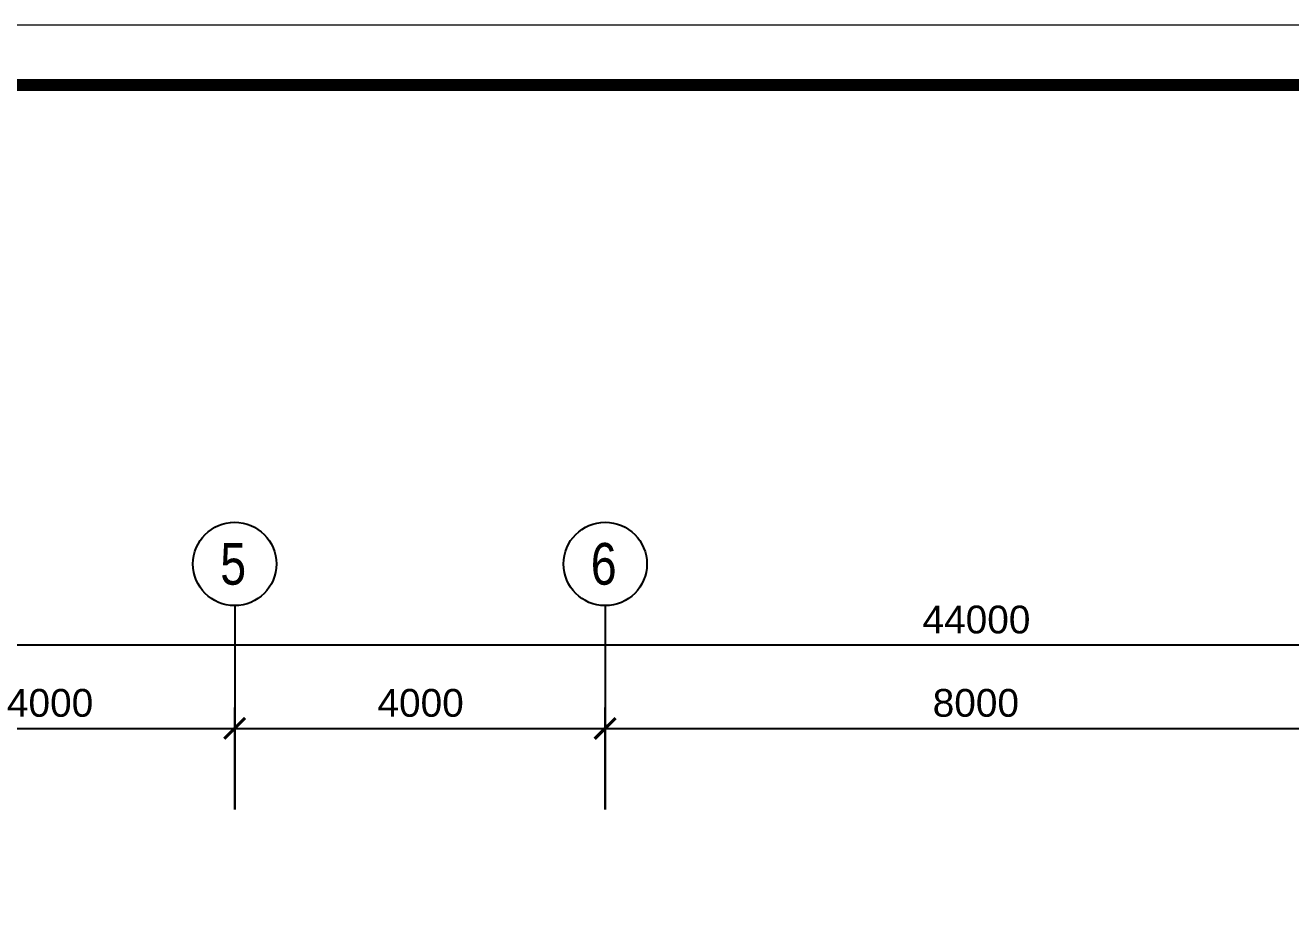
# Model space of a CAD drawing. Header units: millimetres. Extents: x 526420 to 928802, y 401925 to 509768.
# Drawn here: x 821761 to 835421, y 432054 to 441495 of the extents above; entities that cross this region are included whole.
import ezdxf

# ---------------------------------------------------------------- set-up
doc = ezdxf.new("R2010")
doc.units = ezdxf.units.MM
doc.header["$LTSCALE"] = 3000
doc.header["$MEASUREMENT"] = 0
doc.linetypes.add('CENTER', pattern=[2, 1.25, -0.25, 0.25, -0.25])
doc.layers.get('0').update_dxf_attribs({"linetype": 'CONTINUOUS'})
doc.layers.add('A', color=7, linetype='CONTINUOUS')
doc.styles.add('Arial', font='ARIAL.TTF')

msp = doc.modelspace()

# ---------------------------------------------------------------- linework, layer by layer
at = {"color": 0, "linetype": 'CENTER'}
for p, q in [((824021, 435229), (824021, 433029)), ((828021, 435229), (828021, 433029))]:
    msp.add_line(p, q, dxfattribs=at)
at = {"color": 0, "ltscale": 0.7}
for p, q in [((809871, 434804), (854171, 434804)), ((824021, 433029), (824021, 434129)), ((824021, 433029), (824021, 434129)), ((828021, 433029), (828021, 434129)), ((828021, 433029), (828021, 434129)), ((819871, 433904), (824171, 433904)), ((823871, 433904), (828171, 433904)), ((827871, 433904), (836171, 433904))]:
    msp.add_line(p, q, dxfattribs=at)
at = {"color": 0, "linetype": 'ByBlock', "const_width": 33.8}
for points in [[(823908, 433791), (824133, 434016)], [(824133, 434016), (823908, 433791)], [(827908, 433791), (828133, 434016)], [(828133, 434016), (827908, 433791)]]:
    msp.add_lwpolyline(points, dxfattribs=at)
at = {"color": 0, "ltscale": 5}
for centre in [(824021, 435679), (828021, 435679)]:
    msp.add_circle(centre, 450, dxfattribs=at)
at = {"layer": 'A', "linetype": 'ByBlock', "lineweight": 0}
for points in [[(859958, 441495), (804535, 441495), (804535, 401925), (859958, 401925)], [(805179, 402570), (859313, 402570), (859313, 440850), (805179, 440850)]]:
    msp.add_lwpolyline(points, close=True, dxfattribs=at)
at = {"layer": 'A', "linetype": 'ByBlock', "lineweight": 0, "const_width": 129}
msp.add_lwpolyline([(805179, 402570), (859313, 402570), (859313, 440850), (805179, 440850)], close=True, dxfattribs=at)

# ---------------------------------------------------------------- texts
at = {"color": 0, "style": 'Arial', "width": 0.8}
for s, p in [('5', (823865, 435455)), ('6', (827865, 435455))]:
    msp.add_text(s, height=450, dxfattribs=at).set_placement(p)
at = {"color": 0, "style": 'Arial'}
for s, p in [('44000', (831446, 434929)), ('4000', (821562, 434029)), ('4000', (825562, 434029)), ('8000', (831556, 434029))]:
    msp.add_text(s, height=300, dxfattribs=at).set_placement(p)

doc.saveas('drawing.dxf')
